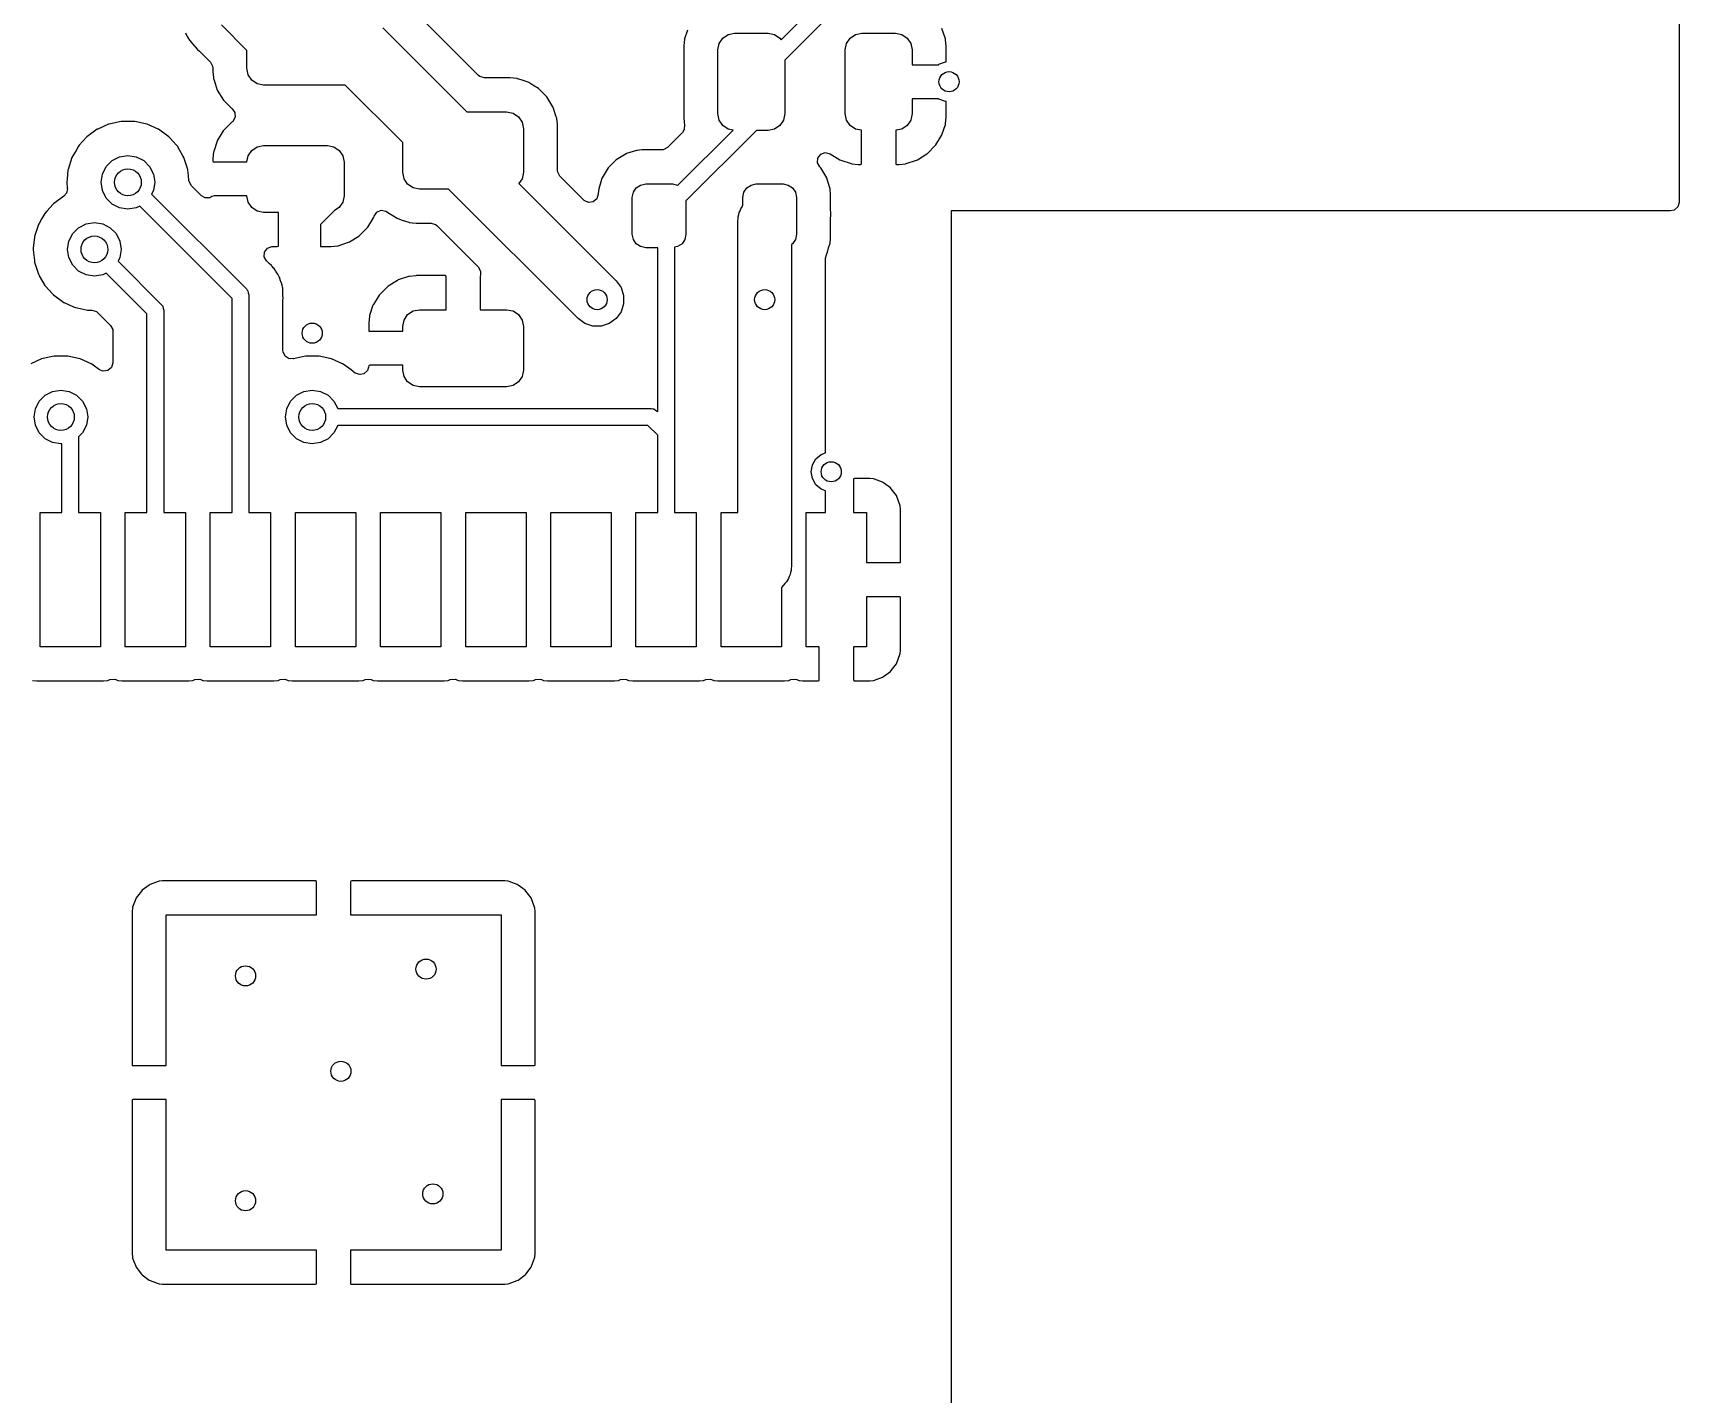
# Model space of a CAD drawing. Extents: x 1.82 to 8.48, y -4.98 to -0.82.
# Drawn here: x 7.513 to 8.48, y -3.084 to -2.284 of the extents above; entities that cross this region are included whole.
import ezdxf

# ---------------------------------------------------------------- set-up
doc = ezdxf.new("R2010")
doc.units = 0
doc.header["$MEASUREMENT"] = 0
doc.layers.add('BLACK', color=7, linetype='CONTINUOUS')

msp = doc.modelspace()

# ---------------------------------------------------------------- linework, layer by layer
at = {"layer": 'BLACK', "linetype": 'CONTINUOUS'}
for p, q in [((8.47998, -0.82498), (8.47998, -2.38386)), ((7.9526, -2.28847), (8.03642, -2.20465)), ((8.04482, -2.21017), (7.95472, -2.30027)), ((7.77482, -2.30924), (7.7345, -2.26892)), ((7.63878, -2.29457), (7.62388, -2.27967)), ((7.71863, -2.28136), (7.76798, -2.33071)), ((8.04901, -2.28789), (8.04698, -2.28182)), ((7.60265, -2.28423), (7.60377, -2.28639)), ((7.60377, -2.28639), (7.60433, -2.28748)), ((7.60433, -2.28748), (7.60447, -2.28764)), ((7.60447, -2.28764), (7.60456, -2.28783)), ((7.60456, -2.28783), (7.60688, -2.29067)), ((7.60688, -2.29067), (7.60691, -2.2907)), ((7.60691, -2.2907), (7.60814, -2.29224)), ((7.89561, -2.28965), (7.89533, -2.29231)), ((7.89573, -2.28846), (7.89561, -2.28965)), ((7.89576, -2.28819), (7.89573, -2.28846)), ((7.89573, -2.28846), (7.89573, -2.28846)), ((7.89588, -2.28781), (7.89576, -2.28819)), ((7.89758, -2.2827), (7.89588, -2.28781)), ((7.91535, -2.29429), (7.9161, -2.29052)), ((7.9161, -2.29052), (7.91824, -2.28733)), ((7.91824, -2.28733), (7.92143, -2.2852)), ((7.92143, -2.2852), (7.9252, -2.28445)), ((7.9252, -2.28445), (7.94488, -2.28445)), ((7.94488, -2.28445), (7.94865, -2.2852)), ((7.94865, -2.2852), (7.95184, -2.28733)), ((7.95184, -2.28733), (7.9526, -2.28847)), ((7.99016, -2.29429), (7.99091, -2.29052)), ((7.99091, -2.29052), (7.99304, -2.28733)), ((7.99304, -2.28733), (7.99623, -2.2852)), ((7.99623, -2.2852), (8, -2.28445)), ((8, -2.28445), (8.01969, -2.28445)), ((8.01969, -2.28445), (8.02345, -2.2852)), ((8.02345, -2.2852), (8.02664, -2.28733)), ((8.02664, -2.28733), (8.02878, -2.29052)), ((8.02878, -2.29052), (8.02953, -2.29429)), ((8.04912, -2.28842), (8.04901, -2.28789)), ((8.04951, -2.29218), (8.04912, -2.28842)), ((7.60814, -2.29224), (7.60824, -2.29234)), ((7.60824, -2.29234), (7.60826, -2.29237)), ((7.60826, -2.29237), (7.60841, -2.29254)), ((7.60841, -2.29254), (7.60949, -2.29386)), ((7.60949, -2.29386), (7.60967, -2.29402)), ((7.60967, -2.29402), (7.60967, -2.29402)), ((7.60967, -2.29402), (7.61088, -2.29501)), ((7.61088, -2.29501), (7.61122, -2.29533)), ((7.61122, -2.29533), (7.61731, -2.30141)), ((7.63878, -2.30512), (7.63878, -2.29457)), ((7.89533, -2.29231), (7.89533, -2.33368)), ((7.91535, -2.33169), (7.91535, -2.29429)), ((7.95472, -2.30027), (7.95472, -2.33169)), ((7.99016, -2.33169), (7.99016, -2.29429)), ((8.02953, -2.29429), (8.02953, -2.30299)), ((8.04953, -2.29244), (8.04951, -2.29218)), ((8.04953, -2.30136), (8.04953, -2.29244)), ((7.61731, -2.30141), (7.61865, -2.30386)), ((7.61865, -2.30386), (7.61876, -2.30492)), ((7.61876, -2.30492), (7.61876, -2.3071)), ((7.61876, -2.3071), (7.61877, -2.30723)), ((7.61877, -2.30723), (7.61877, -2.30723)), ((7.61877, -2.30723), (7.61912, -2.31058)), ((7.61912, -2.31058), (7.61919, -2.31127)), ((7.63953, -2.30888), (7.63878, -2.30512)), ((7.64166, -2.31208), (7.63953, -2.30888)), ((7.77564, -2.3099), (7.77482, -2.30924)), ((7.77833, -2.31069), (7.77564, -2.3099)), ((7.79332, -2.31069), (7.77833, -2.31069)), ((7.79547, -2.31091), (7.79332, -2.31069)), ((8.02953, -2.30299), (8.045, -2.30299)), ((8.045, -2.30299), (8.04528, -2.30276)), ((8.04528, -2.30276), (8.04913, -2.30136)), ((8.04913, -2.30136), (8.04953, -2.30136)), ((7.61919, -2.31127), (7.61928, -2.31152)), ((7.61928, -2.31152), (7.61928, -2.31152)), ((7.61928, -2.31152), (7.62012, -2.31404)), ((7.62012, -2.31404), (7.6214, -2.31787)), ((7.6214, -2.31787), (7.62506, -2.32379)), ((7.64486, -2.31421), (7.64166, -2.31208)), ((7.64862, -2.31496), (7.64486, -2.31421)), ((7.69655, -2.31496), (7.64862, -2.31496)), ((7.73031, -2.34872), (7.69655, -2.31496)), ((7.79717, -2.31108), (7.79547, -2.31091)), ((7.79744, -2.31111), (7.79717, -2.31108)), ((7.79717, -2.31108), (7.79717, -2.31108)), ((7.79769, -2.3112), (7.79744, -2.31111)), ((7.79983, -2.3119), (7.79769, -2.3112)), ((7.79769, -2.3112), (7.79769, -2.3112)), ((7.80404, -2.3133), (7.79983, -2.3119)), ((7.80429, -2.31345), (7.80404, -2.3133)), ((7.80678, -2.31499), (7.80429, -2.31345)), ((7.80429, -2.31345), (7.80429, -2.31345)), ((7.80997, -2.31696), (7.80678, -2.31499)), ((7.8149, -2.32188), (7.80997, -2.31696)), ((7.62506, -2.32379), (7.62999, -2.32871)), ((7.62999, -2.32871), (7.63017, -2.32882)), ((7.63017, -2.32882), (7.63176, -2.33108)), ((7.81856, -2.3278), (7.8149, -2.32188)), ((7.81866, -2.32807), (7.81856, -2.3278)), ((7.82048, -2.33355), (7.81866, -2.32807)), ((8.045, -2.32299), (8.02953, -2.32299)), ((8.02953, -2.32299), (8.02953, -2.33169)), ((8.04528, -2.32322), (8.045, -2.32299)), ((8.04913, -2.32462), (8.04528, -2.32322)), ((8.04953, -2.32462), (8.04913, -2.32462)), ((8.04953, -2.33355), (8.04953, -2.32462)), ((7.55755, -2.33795), (7.55115, -2.3408)), ((7.55778, -2.33784), (7.55755, -2.33795)), ((7.55755, -2.33795), (7.55755, -2.33795)), ((7.56218, -2.33691), (7.55778, -2.33784)), ((7.56488, -2.33633), (7.56218, -2.33691)), ((7.56514, -2.33628), (7.56488, -2.33633)), ((7.56488, -2.33633), (7.56488, -2.33633)), ((7.57266, -2.33628), (7.56514, -2.33628)), ((7.57291, -2.33633), (7.57266, -2.33628)), ((7.57561, -2.33691), (7.57291, -2.33633)), ((7.57291, -2.33633), (7.57291, -2.33633)), ((7.58001, -2.33784), (7.57561, -2.33691)), ((7.58025, -2.33795), (7.58001, -2.33784)), ((7.58664, -2.3408), (7.58025, -2.33795)), ((7.58025, -2.33795), (7.58025, -2.33795)), ((7.62976, -2.33689), (7.62525, -2.34141)), ((7.63015, -2.33658), (7.62976, -2.33689)), ((7.63049, -2.33629), (7.63015, -2.33658)), ((7.63189, -2.33387), (7.63049, -2.33629)), ((7.63176, -2.33108), (7.63189, -2.33387)), ((7.76798, -2.33071), (7.79134, -2.33071)), ((7.79134, -2.33071), (7.79511, -2.33146)), ((7.79511, -2.33146), (7.7983, -2.33359)), ((7.7983, -2.33359), (7.80043, -2.33678)), ((7.80043, -2.33678), (7.80118, -2.34055)), ((7.82077, -2.3344), (7.82048, -2.33355)), ((7.8208, -2.33467), (7.82077, -2.3344)), ((7.82114, -2.33795), (7.8208, -2.33467)), ((7.8208, -2.33467), (7.8208, -2.33467)), ((7.8212, -2.33857), (7.82114, -2.33795)), ((7.8212, -2.36502), (7.8212, -2.33857)), ((7.89533, -2.33368), (7.89535, -2.3338)), ((7.89535, -2.3338), (7.89535, -2.33381)), ((7.89535, -2.33381), (7.8957, -2.33721)), ((7.89589, -2.33826), (7.89568, -2.34105)), ((7.8957, -2.33721), (7.89577, -2.33784)), ((7.89577, -2.33784), (7.89585, -2.3381)), ((7.89585, -2.3381), (7.89589, -2.33826)), ((7.9161, -2.33546), (7.91535, -2.33169)), ((7.91824, -2.33865), (7.9161, -2.33546)), ((7.92143, -2.34079), (7.91824, -2.33865)), ((7.95184, -2.33865), (7.94865, -2.34079)), ((7.95398, -2.33546), (7.95184, -2.33865)), ((7.95472, -2.33169), (7.95398, -2.33546)), ((7.99091, -2.33546), (7.99016, -2.33169)), ((7.99304, -2.33865), (7.99091, -2.33546)), ((7.99623, -2.34079), (7.99304, -2.33865)), ((8.02664, -2.33865), (8.02345, -2.34079)), ((8.02878, -2.33546), (8.02664, -2.33865)), ((8.02953, -2.33169), (8.02878, -2.33546)), ((8.04701, -2.34412), (8.04902, -2.33804)), ((8.04902, -2.33804), (8.04913, -2.33752)), ((8.04913, -2.33752), (8.04951, -2.3338)), ((8.04951, -2.3338), (8.04953, -2.33355)), ((7.54466, -2.34551), (7.54032, -2.35033)), ((7.54483, -2.34532), (7.54466, -2.34551)), ((7.54466, -2.34551), (7.54466, -2.34551)), ((7.55092, -2.3409), (7.54483, -2.34532)), ((7.55115, -2.3408), (7.55092, -2.3409)), ((7.55115, -2.3408), (7.55115, -2.3408)), ((7.58688, -2.3409), (7.58664, -2.3408)), ((7.58664, -2.3408), (7.58664, -2.3408)), ((7.59296, -2.34532), (7.58688, -2.3409)), ((7.59314, -2.34551), (7.59296, -2.34532)), ((7.59747, -2.35033), (7.59314, -2.34551)), ((7.59314, -2.34551), (7.59314, -2.34551)), ((7.6213, -2.34781), (7.61929, -2.35389)), ((7.62154, -2.34729), (7.6213, -2.34781)), ((7.62489, -2.34186), (7.62154, -2.34729)), ((7.62525, -2.34141), (7.62489, -2.34186)), ((7.73031, -2.36614), (7.73031, -2.34872)), ((7.80118, -2.34055), (7.80118, -2.36614)), ((7.89014, -2.34722), (7.88581, -2.35156)), ((7.89455, -2.34282), (7.89014, -2.34722)), ((7.89195, -2.37373), (7.92432, -2.34136)), ((7.89568, -2.34105), (7.89455, -2.34282)), ((7.93806, -2.34154), (7.89665, -2.38294)), ((7.92432, -2.34136), (7.92143, -2.34079)), ((7.94488, -2.34154), (7.93806, -2.34154)), ((7.94865, -2.34079), (7.94488, -2.34154)), ((7.99984, -2.3415), (7.99623, -2.34079)), ((7.99984, -2.361), (7.99984, -2.3415)), ((8.02345, -2.34079), (8.01984, -2.3415)), ((8.01984, -2.3415), (8.01984, -2.36082)), ((8.04342, -2.35007), (8.04676, -2.34464)), ((8.04676, -2.34464), (8.04701, -2.34412)), ((7.53604, -2.35742), (7.53372, -2.36457)), ((7.53657, -2.3565), (7.53604, -2.35742)), ((7.53843, -2.35328), (7.53657, -2.3565)), ((7.5398, -2.35091), (7.53843, -2.35328)), ((7.54032, -2.35033), (7.5398, -2.35091)), ((7.55964, -2.35931), (7.56403, -2.35707)), ((7.56403, -2.35707), (7.5689, -2.3563)), ((7.5689, -2.3563), (7.57376, -2.35707)), ((7.57376, -2.35707), (7.57815, -2.35931)), ((7.59799, -2.35091), (7.59747, -2.35033)), ((7.59936, -2.35328), (7.59799, -2.35091)), ((7.60122, -2.3565), (7.59936, -2.35328)), ((7.60175, -2.35742), (7.60122, -2.3565)), ((7.60408, -2.36457), (7.60175, -2.35742)), ((7.61879, -2.35813), (7.61878, -2.35838)), ((7.61878, -2.35838), (7.61878, -2.35937)), ((7.61917, -2.35441), (7.61879, -2.35813)), ((7.61929, -2.35389), (7.61917, -2.35441)), ((7.63881, -2.36008), (7.63953, -2.35647)), ((7.63953, -2.35647), (7.64166, -2.35328)), ((7.64166, -2.35328), (7.64486, -2.35114)), ((7.64486, -2.35114), (7.64862, -2.35039)), ((7.64862, -2.35039), (7.68602, -2.35039)), ((7.68602, -2.35039), (7.68979, -2.35114)), ((7.68979, -2.35114), (7.69298, -2.35328)), ((7.69298, -2.35328), (7.69512, -2.35647)), ((7.69512, -2.35647), (7.69587, -2.36024)), ((7.85569, -2.35879), (7.85092, -2.36357)), ((7.86147, -2.3553), (7.85569, -2.35879)), ((7.86175, -2.35521), (7.86147, -2.3553)), ((7.86766, -2.35336), (7.86175, -2.35521)), ((7.86175, -2.35521), (7.86175, -2.35521)), ((7.86791, -2.35328), (7.86766, -2.35336)), ((7.86766, -2.35336), (7.86766, -2.35336)), ((7.86929, -2.35315), (7.86791, -2.35328)), ((7.87069, -2.35302), (7.86929, -2.35315)), ((7.8708, -2.35301), (7.87069, -2.35302)), ((7.87069, -2.35302), (7.87069, -2.35302)), ((7.87151, -2.35301), (7.8708, -2.35301)), ((7.8823, -2.35301), (7.87151, -2.35301)), ((7.88335, -2.3529), (7.8823, -2.35301)), ((7.88581, -2.35156), (7.88335, -2.3529)), ((7.97398, -2.36058), (7.97418, -2.35779)), ((7.97418, -2.35779), (7.97585, -2.35555)), ((7.97585, -2.35555), (7.97847, -2.35458)), ((7.97847, -2.35458), (7.98143, -2.3553)), ((7.98143, -2.3553), (7.98706, -2.35877)), ((7.98706, -2.35877), (7.98758, -2.35901)), ((7.98758, -2.35901), (7.99365, -2.36103)), ((8.02609, -2.36102), (8.03216, -2.35899)), ((8.03216, -2.35899), (8.03268, -2.35875)), ((8.03268, -2.35875), (8.0381, -2.35539)), ((8.0381, -2.35539), (8.03855, -2.35504)), ((8.03855, -2.35504), (8.04306, -2.35052)), ((8.04306, -2.35052), (8.04342, -2.35007)), ((7.53369, -2.36483), (7.53314, -2.37005)), ((7.53372, -2.36457), (7.53369, -2.36483)), ((7.53369, -2.36483), (7.53369, -2.36483)), ((7.55315, -2.37205), (7.55392, -2.36718)), ((7.55392, -2.36718), (7.55616, -2.36279)), ((7.55616, -2.36279), (7.55964, -2.35931)), ((7.57815, -2.35931), (7.58164, -2.36279)), ((7.58164, -2.36279), (7.58387, -2.36718)), ((7.58387, -2.36718), (7.58465, -2.37205)), ((7.6041, -2.36483), (7.60408, -2.36457)), ((7.60445, -2.36813), (7.6041, -2.36483)), ((7.6041, -2.36483), (7.6041, -2.36483)), ((7.60475, -2.37102), (7.60445, -2.36813)), ((7.61878, -2.35937), (7.61896, -2.35997)), ((7.61896, -2.35997), (7.61901, -2.36001)), ((7.61901, -2.36001), (7.61931, -2.36008)), ((7.61931, -2.36008), (7.63881, -2.36008)), ((7.69587, -2.36024), (7.69587, -2.37992)), ((7.73106, -2.36991), (7.73031, -2.36614)), ((7.80118, -2.36614), (7.80043, -2.36991)), ((7.82131, -2.36607), (7.8212, -2.36502)), ((7.82265, -2.36853), (7.82131, -2.36607)), ((7.83667, -2.38254), (7.82265, -2.36853)), ((7.85092, -2.36357), (7.84742, -2.36934)), ((7.97532, -2.36303), (7.97398, -2.36058)), ((7.97585, -2.36357), (7.97532, -2.36303)), ((7.97935, -2.36934), (7.97585, -2.36357)), ((7.99365, -2.36103), (7.99418, -2.36114)), ((7.99418, -2.36114), (7.99789, -2.36152)), ((7.99789, -2.36152), (7.99814, -2.36154)), ((7.99814, -2.36154), (7.99913, -2.36154)), ((7.99913, -2.36154), (7.99973, -2.36136)), ((7.99973, -2.36136), (7.99978, -2.3613)), ((7.99978, -2.3613), (7.99984, -2.361)), ((8.01984, -2.36082), (8.02002, -2.36142)), ((8.02002, -2.36142), (8.02007, -2.36147)), ((8.02007, -2.36147), (8.02038, -2.36154)), ((8.02038, -2.36154), (8.02154, -2.36154)), ((8.02154, -2.36154), (8.0218, -2.36152)), ((8.0218, -2.36152), (8.02556, -2.36113)), ((8.02556, -2.36113), (8.02609, -2.36102)), ((7.53281, -2.37845), (7.53117, -2.38019)), ((7.53332, -2.3757), (7.53281, -2.37845)), ((7.53314, -2.37005), (7.53293, -2.37205)), ((7.53293, -2.37205), (7.53329, -2.37549)), ((7.53329, -2.37549), (7.53332, -2.3757)), ((7.55392, -2.37691), (7.55315, -2.37205)), ((7.55616, -2.3813), (7.55392, -2.37691)), ((7.58387, -2.37691), (7.58281, -2.379)), ((7.58465, -2.37205), (7.58387, -2.37691)), ((7.60476, -2.37107), (7.60475, -2.37102)), ((7.60485, -2.37161), (7.60476, -2.37107)), ((7.60619, -2.37406), (7.60485, -2.37161)), ((7.6121, -2.37998), (7.60619, -2.37406)), ((7.7332, -2.3731), (7.73106, -2.36991)), ((7.73639, -2.37524), (7.7332, -2.3731)), ((7.74016, -2.37598), (7.73639, -2.37524)), ((7.75726, -2.37598), (7.74016, -2.37598)), ((7.83335, -2.45208), (7.75726, -2.37598)), ((7.80043, -2.36991), (7.79855, -2.37273)), ((7.79855, -2.37273), (7.85562, -2.42981)), ((7.8454, -2.37578), (7.84514, -2.37868)), ((7.84665, -2.37182), (7.8454, -2.37578)), ((7.84733, -2.36963), (7.84665, -2.37182)), ((7.84742, -2.36934), (7.84733, -2.36963)), ((7.84733, -2.36963), (7.84733, -2.36963)), ((7.86516, -2.38091), (7.86576, -2.37789)), ((7.86576, -2.37789), (7.86746, -2.37534)), ((7.86746, -2.37534), (7.87002, -2.37363)), ((7.87002, -2.37363), (7.87303, -2.37303)), ((7.87303, -2.37303), (7.88878, -2.37303)), ((7.88878, -2.37303), (7.89179, -2.37363)), ((7.89179, -2.37363), (7.89195, -2.37373)), ((7.93012, -2.38091), (7.93072, -2.37789)), ((7.93072, -2.37789), (7.93242, -2.37534)), ((7.93242, -2.37534), (7.93498, -2.37363)), ((7.93498, -2.37363), (7.93799, -2.37303)), ((7.93799, -2.37303), (7.95374, -2.37303)), ((7.95374, -2.37303), (7.95675, -2.37363)), ((7.95675, -2.37363), (7.95931, -2.37534)), ((7.95931, -2.37534), (7.96101, -2.37789)), ((7.96101, -2.37789), (7.96161, -2.38091)), ((7.97944, -2.36963), (7.97935, -2.36934)), ((7.98123, -2.37534), (7.97944, -2.36963)), ((7.97944, -2.36963), (7.97944, -2.36963)), ((7.98137, -2.37578), (7.98123, -2.37534)), ((7.98145, -2.37669), (7.98137, -2.37578)), ((7.98162, -2.37856), (7.98145, -2.37669)), ((7.52497, -2.38488), (7.5213, -2.38897)), ((7.52515, -2.38469), (7.52497, -2.38488)), ((7.52497, -2.38488), (7.52497, -2.38488)), ((7.53123, -2.38027), (7.52515, -2.38469)), ((7.53117, -2.38019), (7.53123, -2.38027)), ((7.55964, -2.38479), (7.55616, -2.3813)), ((7.56403, -2.38702), (7.55964, -2.38479)), ((7.5689, -2.3878), (7.56403, -2.38702)), ((7.57376, -2.38702), (7.5689, -2.3878)), ((7.57585, -2.38596), (7.57376, -2.38702)), ((7.63008, -2.44019), (7.57585, -2.38596)), ((7.58281, -2.379), (7.63848, -2.43467)), ((7.61421, -2.38123), (7.6121, -2.37998)), ((7.61701, -2.38123), (7.61421, -2.38123)), ((7.61821, -2.38045), (7.61701, -2.38123)), ((7.61949, -2.38008), (7.61821, -2.38045)), ((7.63881, -2.38008), (7.61949, -2.38008)), ((7.63953, -2.38369), (7.63881, -2.38008)), ((7.64166, -2.38688), (7.63953, -2.38369)), ((7.64486, -2.38901), (7.64166, -2.38688)), ((7.69298, -2.38688), (7.6903, -2.38868)), ((7.69512, -2.38369), (7.69298, -2.38688)), ((7.69587, -2.37992), (7.69512, -2.38369)), ((7.83693, -2.38278), (7.83667, -2.38254)), ((7.83947, -2.38395), (7.83693, -2.38278)), ((7.84224, -2.38355), (7.83947, -2.38395)), ((7.84435, -2.38172), (7.84224, -2.38355)), ((7.84514, -2.37904), (7.84435, -2.38172)), ((7.84514, -2.37868), (7.84514, -2.37904)), ((7.86516, -2.40256), (7.86516, -2.38091)), ((7.89665, -2.38294), (7.89665, -2.40256)), ((7.9285, -2.38871), (7.92888, -2.38754)), ((7.92888, -2.38754), (7.92961, -2.38653)), ((7.92961, -2.38653), (7.93012, -2.38554)), ((7.93012, -2.38554), (7.93012, -2.38091)), ((7.96161, -2.38091), (7.96161, -2.40256)), ((7.98163, -2.37868), (7.98162, -2.37856)), ((7.98163, -2.38853), (7.98163, -2.37868)), ((8.47919, -2.38654), (8.47708, -2.38837)), ((8.47998, -2.38386), (8.47919, -2.38654)), ((7.51636, -2.39679), (7.51403, -2.40394)), ((7.51667, -2.39625), (7.51636, -2.39679)), ((7.51833, -2.39338), (7.51667, -2.39625)), ((7.52012, -2.39028), (7.51833, -2.39338)), ((7.5213, -2.38897), (7.52012, -2.39028)), ((7.53996, -2.39868), (7.54435, -2.39644)), ((7.54435, -2.39644), (7.54921, -2.39567)), ((7.54921, -2.39567), (7.55408, -2.39644)), ((7.55408, -2.39644), (7.55847, -2.39868)), ((7.64862, -2.38976), (7.64486, -2.38901)), ((7.65732, -2.38976), (7.64862, -2.38976)), ((7.65732, -2.40923), (7.65732, -2.38976)), ((7.6903, -2.38868), (7.68209, -2.39689)), ((7.68209, -2.39689), (7.68209, -2.40976)), ((7.70975, -2.3983), (7.7131, -2.39286)), ((7.7131, -2.39286), (7.71335, -2.39235)), ((7.71335, -2.39235), (7.71351, -2.39184)), ((7.71351, -2.39184), (7.7151, -2.38955)), ((7.7151, -2.38955), (7.71768, -2.38847)), ((7.71768, -2.38847), (7.72044, -2.38897)), ((7.72044, -2.38897), (7.72129, -2.38951)), ((7.72129, -2.38951), (7.72132, -2.38953)), ((7.72132, -2.38953), (7.72152, -2.38974)), ((7.72152, -2.38974), (7.72444, -2.39154)), ((7.72444, -2.39154), (7.72709, -2.39317)), ((7.72709, -2.39317), (7.72745, -2.39339)), ((7.72745, -2.39339), (7.72988, -2.3942)), ((7.72988, -2.3942), (7.7338, -2.3955)), ((7.7338, -2.3955), (7.7338, -2.3955)), ((7.7338, -2.3955), (7.73406, -2.39558)), ((7.73406, -2.39558), (7.73433, -2.39561)), ((7.73433, -2.39561), (7.73433, -2.39561)), ((7.73433, -2.39561), (7.73598, -2.39578)), ((7.73598, -2.39578), (7.73817, -2.396)), ((7.73817, -2.396), (7.74691, -2.396)), ((7.74691, -2.396), (7.74959, -2.39679)), ((7.74959, -2.39679), (7.75042, -2.39746)), ((7.75042, -2.39746), (7.77465, -2.42169)), ((7.92717, -2.39469), (7.92736, -2.39346)), ((7.92717, -2.56598), (7.92717, -2.39469)), ((7.92736, -2.39222), (7.92774, -2.39104)), ((7.92736, -2.39346), (7.92736, -2.39222)), ((7.92774, -2.39104), (7.92794, -2.38982)), ((7.92794, -2.38982), (7.9285, -2.38871)), ((7.98169, -2.3893), (7.98163, -2.38853)), ((7.98163, -2.3928), (7.98164, -2.39254)), ((7.98163, -2.40479), (7.98163, -2.3928)), ((7.98164, -2.39254), (7.98166, -2.39215)), ((7.98166, -2.39215), (7.98178, -2.38985)), ((7.98173, -2.38955), (7.98169, -2.3893)), ((7.98178, -2.38985), (7.98173, -2.38955)), ((8.47502, -2.38882), (8.05252, -2.38882)), ((8.05252, -2.38882), (8.05252, -3.49118)), ((8.47708, -2.38837), (8.47502, -2.38882)), ((7.51401, -2.4042), (7.51332, -2.41073)), ((7.51403, -2.40394), (7.51401, -2.4042)), ((7.51401, -2.4042), (7.51401, -2.4042)), ((7.53346, -2.41142), (7.53424, -2.40655)), ((7.53424, -2.40655), (7.53647, -2.40216)), ((7.53647, -2.40216), (7.53996, -2.39868)), ((7.55847, -2.39868), (7.56195, -2.40216)), ((7.56195, -2.40216), (7.56419, -2.40655)), ((7.56419, -2.40655), (7.56496, -2.41142)), ((7.69243, -2.40925), (7.6985, -2.40722)), ((7.6985, -2.40722), (7.69901, -2.40698)), ((7.69901, -2.40698), (7.70444, -2.40362)), ((7.70444, -2.40362), (7.70489, -2.40326)), ((7.70489, -2.40326), (7.7094, -2.39875)), ((7.7094, -2.39875), (7.70975, -2.3983)), ((7.86576, -2.40557), (7.86516, -2.40256)), ((7.86746, -2.40813), (7.86576, -2.40557)), ((7.89605, -2.40557), (7.89435, -2.40813)), ((7.89665, -2.40256), (7.89605, -2.40557)), ((7.96101, -2.40557), (7.95931, -2.40813)), ((7.96161, -2.40256), (7.96101, -2.40557)), ((7.98137, -2.40768), (7.98163, -2.40479)), ((7.51332, -2.41073), (7.51325, -2.41142)), ((7.51325, -2.41142), (7.51328, -2.41168)), ((7.51328, -2.41168), (7.51394, -2.41797)), ((7.53424, -2.41628), (7.53346, -2.41142)), ((7.53647, -2.42067), (7.53424, -2.41628)), ((7.56419, -2.41628), (7.56313, -2.41837)), ((7.56496, -2.41142), (7.56419, -2.41628)), ((7.64901, -2.41578), (7.64921, -2.41299)), ((7.65035, -2.41823), (7.64901, -2.41578)), ((7.64921, -2.41299), (7.65089, -2.41075)), ((7.65089, -2.41075), (7.65351, -2.40978)), ((7.65351, -2.40978), (7.65386, -2.40976)), ((7.65386, -2.40976), (7.65661, -2.40976)), ((7.65661, -2.40976), (7.65721, -2.40959)), ((7.65721, -2.40959), (7.65726, -2.40953)), ((7.65726, -2.40953), (7.65732, -2.40923)), ((7.68209, -2.40976), (7.68788, -2.40976)), ((7.68788, -2.40976), (7.68813, -2.40975)), ((7.68813, -2.40975), (7.6919, -2.40936)), ((7.6919, -2.40936), (7.69243, -2.40925)), ((7.87002, -2.40983), (7.86746, -2.40813)), ((7.87303, -2.41043), (7.87002, -2.40983)), ((7.88008, -2.41043), (7.87303, -2.41043)), ((7.88008, -2.50666), (7.88008, -2.41043)), ((7.89179, -2.40983), (7.88992, -2.41021)), ((7.88992, -2.41021), (7.88992, -2.56598)), ((7.89435, -2.40813), (7.89179, -2.40983)), ((7.95931, -2.40813), (7.95866, -2.40856)), ((7.95866, -2.40856), (7.95866, -2.59744)), ((7.97868, -2.41658), (7.97912, -2.41454)), ((7.97868, -2.53083), (7.97868, -2.41658)), ((7.97912, -2.41454), (7.97919, -2.41438)), ((7.97919, -2.41438), (7.97935, -2.41412)), ((7.97935, -2.41412), (7.97971, -2.41298)), ((7.97971, -2.41298), (7.98046, -2.41057)), ((7.98046, -2.41057), (7.98137, -2.40768)), ((7.51394, -2.41797), (7.51403, -2.41889)), ((7.51403, -2.41889), (7.51636, -2.42605)), ((7.51636, -2.42605), (7.51649, -2.42627)), ((7.51649, -2.42627), (7.51649, -2.42627)), ((7.51649, -2.42627), (7.51685, -2.4269)), ((7.53996, -2.42416), (7.53647, -2.42067)), ((7.54435, -2.42639), (7.53996, -2.42416)), ((7.54921, -2.42717), (7.54435, -2.42639)), ((7.55408, -2.42639), (7.54921, -2.42717)), ((7.55617, -2.42533), (7.55408, -2.42639)), ((7.58008, -2.44924), (7.55617, -2.42533)), ((7.56313, -2.41837), (7.58848, -2.44372)), ((7.65164, -2.41952), (7.65035, -2.41823)), ((7.65198, -2.41983), (7.65164, -2.41952)), ((7.65309, -2.42074), (7.65198, -2.41983)), ((7.65333, -2.42094), (7.65309, -2.42074)), ((7.65309, -2.42074), (7.65309, -2.42074)), ((7.65351, -2.42119), (7.65333, -2.42094)), ((7.65379, -2.42159), (7.65351, -2.42119)), ((7.6543, -2.42218), (7.65379, -2.42159)), ((7.65486, -2.42274), (7.6543, -2.42218)), ((7.65569, -2.42415), (7.65486, -2.42274)), ((7.65575, -2.42424), (7.65569, -2.42415)), ((7.65601, -2.42463), (7.65575, -2.42424)), ((7.65703, -2.42604), (7.65601, -2.42463)), ((7.65714, -2.42633), (7.65703, -2.42604)), ((7.65732, -2.42678), (7.65714, -2.42633)), ((7.65767, -2.42748), (7.65732, -2.42678)), ((7.73805, -2.42686), (7.73428, -2.42725)), ((7.7383, -2.42685), (7.73805, -2.42686)), ((7.75521, -2.42685), (7.7383, -2.42685)), ((7.75552, -2.42692), (7.75521, -2.42685)), ((7.77465, -2.42169), (7.77599, -2.42415)), ((7.77599, -2.42626), (7.77575, -2.42738)), ((7.77599, -2.42415), (7.77599, -2.42626)), ((7.51685, -2.4269), (7.52012, -2.43256)), ((7.52012, -2.43256), (7.52029, -2.43275)), ((7.52029, -2.43275), (7.52029, -2.43275)), ((7.52029, -2.43275), (7.52473, -2.43768)), ((7.63848, -2.43467), (7.639, -2.43537)), ((7.639, -2.43537), (7.63914, -2.43549)), ((7.63914, -2.43549), (7.63917, -2.4356)), ((7.63917, -2.4356), (7.63932, -2.4358)), ((7.63932, -2.4358), (7.63958, -2.43699)), ((7.65807, -2.42817), (7.65767, -2.42748)), ((7.65816, -2.42847), (7.65807, -2.42817)), ((7.65856, -2.42984), (7.65816, -2.42847)), ((7.65816, -2.42847), (7.65816, -2.42847)), ((7.65871, -2.43028), (7.65856, -2.42984)), ((7.65923, -2.43161), (7.65871, -2.43028)), ((7.65935, -2.4319), (7.65923, -2.43161)), ((7.65923, -2.43161), (7.65923, -2.43161)), ((7.65941, -2.4324), (7.65935, -2.4319)), ((7.65945, -2.43269), (7.65941, -2.4324)), ((7.65961, -2.43345), (7.65945, -2.43269)), ((7.65967, -2.43368), (7.65961, -2.43345)), ((7.65983, -2.43422), (7.65967, -2.43368)), ((7.65987, -2.43564), (7.65983, -2.43422)), ((7.65988, -2.43596), (7.65987, -2.43564)), ((7.65992, -2.43642), (7.65988, -2.43596)), ((7.65994, -2.43658), (7.65992, -2.43642)), ((7.72129, -2.43335), (7.71678, -2.43787)), ((7.72174, -2.43299), (7.72129, -2.43335)), ((7.72717, -2.42964), (7.72174, -2.43299)), ((7.72769, -2.42939), (7.72717, -2.42964)), ((7.73376, -2.42737), (7.72769, -2.42939)), ((7.73428, -2.42725), (7.73376, -2.42737)), ((7.75557, -2.42696), (7.75552, -2.42692)), ((7.75575, -2.42756), (7.75557, -2.42696)), ((7.75575, -2.44685), (7.75575, -2.42756)), ((7.77575, -2.42738), (7.77575, -2.44685)), ((7.85562, -2.42981), (7.85852, -2.4338)), ((7.85852, -2.4338), (7.86004, -2.43848)), ((7.52473, -2.43768), (7.52515, -2.43814)), ((7.52515, -2.43814), (7.53123, -2.44256)), ((7.53123, -2.44256), (7.53147, -2.44267)), ((7.53147, -2.44267), (7.53147, -2.44267)), ((7.53147, -2.44267), (7.53684, -2.44506)), ((7.53684, -2.44506), (7.5381, -2.44562)), ((7.5381, -2.44562), (7.54178, -2.4464)), ((7.58848, -2.44372), (7.589, -2.44443)), ((7.589, -2.44443), (7.58914, -2.44455)), ((7.58914, -2.44455), (7.58917, -2.44465)), ((7.58917, -2.44465), (7.58932, -2.44486)), ((7.58932, -2.44486), (7.58958, -2.44604)), ((7.58958, -2.44604), (7.58992, -2.4472)), ((7.63008, -2.56598), (7.63008, -2.44019)), ((7.63958, -2.43699), (7.63992, -2.43815)), ((7.63992, -2.43815), (7.63992, -2.56598)), ((7.65994, -2.43768), (7.65994, -2.43658)), ((7.65994, -2.43783), (7.65994, -2.43768)), ((7.66003, -2.44052), (7.65994, -2.43783)), ((7.65994, -2.44125), (7.65996, -2.44081)), ((7.65994, -2.47082), (7.65994, -2.44125)), ((7.65996, -2.44081), (7.66003, -2.44052)), ((7.71284, -2.44427), (7.71082, -2.45034)), ((7.71308, -2.44375), (7.71284, -2.44427)), ((7.71643, -2.43832), (7.71308, -2.44375)), ((7.71678, -2.43787), (7.71643, -2.43832)), ((7.86004, -2.44341), (7.85852, -2.44809)), ((7.86004, -2.43848), (7.86004, -2.44341)), ((7.54178, -2.4464), (7.5452, -2.44713)), ((7.5452, -2.44713), (7.5452, -2.44713)), ((7.5452, -2.44713), (7.54545, -2.44719)), ((7.54545, -2.44719), (7.54765, -2.44719)), ((7.54765, -2.44719), (7.55034, -2.44797)), ((7.55034, -2.44797), (7.55116, -2.44864)), ((7.55116, -2.44864), (7.55861, -2.45608)), ((7.58008, -2.56598), (7.58008, -2.44924)), ((7.58992, -2.4472), (7.58992, -2.56598)), ((7.71033, -2.45458), (7.71031, -2.45484)), ((7.71031, -2.45484), (7.71031, -2.45878)), ((7.71071, -2.45087), (7.71033, -2.45458)), ((7.71082, -2.45034), (7.71071, -2.45087)), ((7.73031, -2.45669), (7.73106, -2.45293)), ((7.73106, -2.45293), (7.7332, -2.44973)), ((7.7332, -2.44973), (7.73639, -2.4476)), ((7.73639, -2.4476), (7.74016, -2.44685)), ((7.74016, -2.44685), (7.75575, -2.44685)), ((7.77575, -2.44685), (7.79134, -2.44685)), ((7.79134, -2.44685), (7.79511, -2.4476)), ((7.79511, -2.4476), (7.7983, -2.44973)), ((7.7983, -2.44973), (7.80043, -2.45293)), ((7.80043, -2.45293), (7.80118, -2.45669)), ((7.83734, -2.45498), (7.83335, -2.45208)), ((7.84202, -2.4565), (7.83734, -2.45498)), ((7.85164, -2.45498), (7.84695, -2.4565)), ((7.85562, -2.45208), (7.85164, -2.45498)), ((7.85852, -2.44809), (7.85562, -2.45208)), ((7.55861, -2.45608), (7.55995, -2.45854)), ((7.55995, -2.45854), (7.56006, -2.45959)), ((7.56006, -2.45959), (7.56006, -2.47808)), ((7.71031, -2.45878), (7.71049, -2.45937)), ((7.71049, -2.45937), (7.71055, -2.45942)), ((7.71055, -2.45942), (7.71085, -2.45949)), ((7.71085, -2.45949), (7.73031, -2.45949)), ((7.73031, -2.45949), (7.73031, -2.45669)), ((7.80118, -2.45669), (7.80118, -2.48228)), ((7.84695, -2.4565), (7.84202, -2.4565)), ((7.52271, -2.47472), (7.51841, -2.47564)), ((7.52551, -2.47413), (7.52271, -2.47472)), ((7.52577, -2.47407), (7.52551, -2.47413)), ((7.52551, -2.47413), (7.52551, -2.47413)), ((7.53329, -2.47407), (7.52577, -2.47407)), ((7.53354, -2.47413), (7.53329, -2.47407)), ((7.53634, -2.47472), (7.53354, -2.47413)), ((7.53354, -2.47413), (7.53354, -2.47413)), ((7.54064, -2.47564), (7.53634, -2.47472)), ((7.66001, -2.47167), (7.65994, -2.47082)), ((7.66125, -2.47418), (7.66001, -2.47167)), ((7.66364, -2.47562), (7.66125, -2.47418)), ((7.67315, -2.47413), (7.66605, -2.47564)), ((7.67341, -2.47407), (7.67315, -2.47413)), ((7.67315, -2.47413), (7.67315, -2.47413)), ((7.68092, -2.47407), (7.67341, -2.47407)), ((7.68118, -2.47413), (7.68092, -2.47407)), ((7.68398, -2.47472), (7.68118, -2.47413)), ((7.68118, -2.47413), (7.68118, -2.47413)), ((7.68828, -2.47564), (7.68398, -2.47472)), ((7.51818, -2.47574), (7.51178, -2.47859)), ((7.51841, -2.47564), (7.51818, -2.47574)), ((7.51818, -2.47574), (7.51818, -2.47574)), ((7.54088, -2.47574), (7.54064, -2.47564)), ((7.54727, -2.47859), (7.54088, -2.47574)), ((7.54088, -2.47574), (7.54088, -2.47574)), ((7.54751, -2.4787), (7.54727, -2.47859)), ((7.54727, -2.47859), (7.54727, -2.47859)), ((7.54772, -2.47885), (7.54751, -2.4787)), ((7.54842, -2.47936), (7.54772, -2.47885)), ((7.54772, -2.47885), (7.54772, -2.47885)), ((7.55218, -2.48209), (7.54842, -2.47936)), ((7.55439, -2.48299), (7.55218, -2.48209)), ((7.55716, -2.48259), (7.55439, -2.48299)), ((7.55927, -2.48076), (7.55716, -2.48259)), ((7.56006, -2.47808), (7.55927, -2.48076)), ((7.66603, -2.47555), (7.66364, -2.47562)), ((7.66605, -2.47564), (7.66603, -2.47555)), ((7.68852, -2.47574), (7.68828, -2.47564)), ((7.69491, -2.47859), (7.68852, -2.47574)), ((7.68852, -2.47574), (7.68852, -2.47574)), ((7.69515, -2.4787), (7.69491, -2.47859)), ((7.69491, -2.47859), (7.69491, -2.47859)), ((7.69536, -2.47885), (7.69515, -2.4787)), ((7.70002, -2.48223), (7.69536, -2.47885)), ((7.69536, -2.47885), (7.69536, -2.47885)), ((7.70123, -2.48312), (7.70002, -2.48223)), ((7.7014, -2.48331), (7.70123, -2.48312)), ((7.7016, -2.48348), (7.7014, -2.48331)), ((7.70161, -2.48347), (7.7016, -2.48348)), ((7.70237, -2.48411), (7.70161, -2.48347)), ((7.70505, -2.4849), (7.70237, -2.48411)), ((7.70742, -2.48445), (7.70535, -2.4849)), ((7.70953, -2.48262), (7.70742, -2.48445)), ((7.71014, -2.48053), (7.70953, -2.48262)), ((7.7102, -2.48054), (7.71014, -2.48053)), ((7.71038, -2.47972), (7.7102, -2.48054)), ((7.71043, -2.47966), (7.71038, -2.47972)), ((7.71103, -2.47949), (7.71043, -2.47966)), ((7.73031, -2.47949), (7.71103, -2.47949)), ((7.73031, -2.48228), (7.73031, -2.47949)), ((7.73106, -2.48605), (7.73031, -2.48228)), ((7.80118, -2.48228), (7.80043, -2.48605)), ((7.52466, -2.49487), (7.52953, -2.49409)), ((7.52953, -2.49409), (7.53439, -2.49487)), ((7.6723, -2.49487), (7.67717, -2.49409)), ((7.67717, -2.49409), (7.68203, -2.49487)), ((7.70535, -2.4849), (7.70505, -2.4849)), ((7.7332, -2.48924), (7.73106, -2.48605)), ((7.73639, -2.49138), (7.7332, -2.48924)), ((7.74016, -2.49213), (7.73639, -2.49138)), ((7.79134, -2.49213), (7.74016, -2.49213)), ((7.79511, -2.49138), (7.79134, -2.49213)), ((7.7983, -2.48924), (7.79511, -2.49138)), ((7.80043, -2.48605), (7.7983, -2.48924)), ((7.51455, -2.50498), (7.51679, -2.50059)), ((7.51679, -2.50059), (7.52027, -2.4971)), ((7.52027, -2.4971), (7.52466, -2.49487)), ((7.53439, -2.49487), (7.53878, -2.4971)), ((7.53878, -2.4971), (7.54227, -2.50059)), ((7.54227, -2.50059), (7.5445, -2.50498)), ((7.66219, -2.50498), (7.66442, -2.50059)), ((7.66442, -2.50059), (7.66791, -2.4971)), ((7.66791, -2.4971), (7.6723, -2.49487)), ((7.68203, -2.49487), (7.68642, -2.4971)), ((7.68642, -2.4971), (7.68991, -2.50059)), ((7.68991, -2.50059), (7.69211, -2.50492)), ((7.51378, -2.50984), (7.51455, -2.50498)), ((7.51455, -2.51471), (7.51378, -2.50984)), ((7.5445, -2.50498), (7.54528, -2.50984)), ((7.54528, -2.50984), (7.5445, -2.51471)), ((7.66142, -2.50984), (7.66219, -2.50498)), ((7.66219, -2.51471), (7.66142, -2.50984)), ((7.69211, -2.50492), (7.8763, -2.50492)), ((7.8763, -2.50492), (7.87717, -2.50505)), ((7.87717, -2.50505), (7.87735, -2.50503)), ((7.87735, -2.50503), (7.87744, -2.50509)), ((7.87744, -2.50509), (7.8777, -2.50512)), ((7.8777, -2.50512), (7.87872, -2.50578)), ((7.87872, -2.50578), (7.87978, -2.50636)), ((7.87978, -2.50636), (7.88008, -2.50666)), ((7.51679, -2.5191), (7.51455, -2.51471)), ((7.52027, -2.52258), (7.51679, -2.5191)), ((7.52466, -2.52482), (7.52027, -2.52258)), ((7.54227, -2.5191), (7.53992, -2.52145)), ((7.53992, -2.52145), (7.53992, -2.56598)), ((7.5445, -2.51471), (7.54227, -2.5191)), ((7.66442, -2.5191), (7.66219, -2.51471)), ((7.66791, -2.52258), (7.66442, -2.5191)), ((7.6723, -2.52482), (7.66791, -2.52258)), ((7.68642, -2.52258), (7.68203, -2.52482)), ((7.68991, -2.5191), (7.68642, -2.52258)), ((7.69211, -2.51476), (7.68991, -2.5191)), ((7.87426, -2.51476), (7.69211, -2.51476)), ((7.88008, -2.52058), (7.87426, -2.51476)), ((7.88008, -2.56598), (7.88008, -2.52058)), ((7.52953, -2.52559), (7.52466, -2.52482)), ((7.53008, -2.5255), (7.52953, -2.52559)), ((7.53008, -2.56598), (7.53008, -2.5255)), ((7.67717, -2.52559), (7.6723, -2.52482)), ((7.68203, -2.52482), (7.67717, -2.52559)), ((7.97295, -2.53441), (7.97609, -2.53177)), ((7.97609, -2.53177), (7.97868, -2.53083)), ((7.97019, -2.542), (7.9709, -2.53796)), ((7.9709, -2.54604), (7.97019, -2.542)), ((7.9709, -2.53796), (7.97295, -2.53441)), ((7.97295, -2.54959), (7.9709, -2.54604)), ((7.97609, -2.55223), (7.97295, -2.54959)), ((7.97868, -2.55317), (7.97609, -2.55223)), ((7.99507, -2.54622), (7.995, -2.54652)), ((7.995, -2.54652), (7.995, -2.56598)), ((7.99511, -2.54616), (7.99507, -2.54622)), ((7.99571, -2.54598), (7.99511, -2.54616)), ((8.00448, -2.54598), (7.99571, -2.54598)), ((8.00474, -2.546), (8.00448, -2.54598)), ((8.00675, -2.54622), (8.00474, -2.546)), ((8.00735, -2.54636), (8.00675, -2.54622)), ((8.01209, -2.54814), (8.00735, -2.54636)), ((8.0127, -2.54847), (8.01209, -2.54814)), ((8.01672, -2.55148), (8.0127, -2.54847)), ((8.01722, -2.55198), (8.01672, -2.55148)), ((8.02023, -2.556), (8.01722, -2.55198)), ((7.97868, -2.56598), (7.97868, -2.55317)), ((8.02056, -2.55661), (8.02023, -2.556)), ((8.02234, -2.56135), (8.02056, -2.55661)), ((8.02248, -2.56195), (8.02234, -2.56135)), ((8.0227, -2.56396), (8.02248, -2.56195)), ((7.51728, -2.64472), (7.51728, -2.56598)), ((7.51728, -2.56598), (7.53008, -2.56598)), ((7.53992, -2.56598), (7.55272, -2.56598)), ((7.55272, -2.56598), (7.55272, -2.64472)), ((7.56728, -2.64472), (7.56728, -2.56598)), ((7.56728, -2.56598), (7.58008, -2.56598)), ((7.58992, -2.56598), (7.60272, -2.56598)), ((7.60272, -2.56598), (7.60272, -2.64472)), ((7.61728, -2.64472), (7.61728, -2.56598)), ((7.61728, -2.56598), (7.63008, -2.56598)), ((7.63992, -2.56598), (7.65272, -2.56598)), ((7.65272, -2.56598), (7.65272, -2.64472)), ((7.66728, -2.64472), (7.66728, -2.56598)), ((7.66728, -2.56598), (7.70272, -2.56598)), ((7.70272, -2.56598), (7.70272, -2.64472)), ((7.71728, -2.64472), (7.71728, -2.56598)), ((7.71728, -2.56598), (7.75272, -2.56598)), ((7.75272, -2.56598), (7.75272, -2.64472)), ((7.76728, -2.64472), (7.76728, -2.56598)), ((7.76728, -2.56598), (7.80272, -2.56598)), ((7.80272, -2.56598), (7.80272, -2.64472)), ((7.81728, -2.64472), (7.81728, -2.56598)), ((7.81728, -2.56598), (7.85272, -2.56598)), ((7.85272, -2.56598), (7.85272, -2.64472)), ((7.86728, -2.64472), (7.86728, -2.56598)), ((7.86728, -2.56598), (7.88008, -2.56598)), ((7.88992, -2.56598), (7.90272, -2.56598)), ((7.90272, -2.56598), (7.90272, -2.64472)), ((7.91728, -2.64472), (7.91728, -2.56598)), ((7.91728, -2.56598), (7.92717, -2.56598)), ((7.96728, -2.64472), (7.96728, -2.56598)), ((7.96728, -2.56598), (7.97868, -2.56598)), ((7.995, -2.56598), (8.00272, -2.56598)), ((8.00272, -2.56598), (8.00272, -2.59535)), ((8.02272, -2.56423), (8.0227, -2.56396)), ((8.02272, -2.59482), (8.02272, -2.56423)), ((7.95847, -2.5999), (7.95808, -2.60108)), ((7.95866, -2.59744), (7.95847, -2.59867)), ((7.95847, -2.59867), (7.95847, -2.5999)), ((8.00272, -2.59535), (8.022, -2.59535)), ((8.022, -2.59535), (8.0226, -2.59518)), ((8.0226, -2.59518), (8.02265, -2.59512)), ((8.02265, -2.59512), (8.02272, -2.59482)), ((7.95405, -2.60858), (7.95272, -2.60991)), ((7.95272, -2.60991), (7.95272, -2.64472)), ((7.95478, -2.60757), (7.95405, -2.60858)), ((7.95565, -2.6067), (7.95478, -2.60757)), ((7.95622, -2.60559), (7.95565, -2.6067)), ((7.95695, -2.60459), (7.95622, -2.60559)), ((7.95733, -2.60341), (7.95695, -2.60459)), ((7.95789, -2.60231), (7.95733, -2.60341)), ((7.95808, -2.60108), (7.95789, -2.60231)), ((8.02218, -2.61535), (8.00272, -2.61535)), ((8.00272, -2.61535), (8.00272, -2.64472)), ((8.02249, -2.61542), (8.02218, -2.61535)), ((8.02254, -2.61547), (8.02249, -2.61542)), ((8.02272, -2.61607), (8.02254, -2.61547)), ((8.02272, -2.64648), (8.02272, -2.61607)), ((7.55272, -2.64472), (7.51728, -2.64472)), ((7.60272, -2.64472), (7.56728, -2.64472)), ((7.65272, -2.64472), (7.61728, -2.64472)), ((7.70272, -2.64472), (7.66728, -2.64472)), ((7.75272, -2.64472), (7.71728, -2.64472)), ((7.80272, -2.64472), (7.76728, -2.64472)), ((7.85272, -2.64472), (7.81728, -2.64472)), ((7.90272, -2.64472), (7.86728, -2.64472)), ((7.95272, -2.64472), (7.91728, -2.64472)), ((7.975, -2.64472), (7.96728, -2.64472)), ((7.975, -2.66419), (7.975, -2.64472)), ((8.00272, -2.64472), (7.995, -2.64472)), ((7.995, -2.64472), (7.995, -2.66401)), ((8.02234, -2.64935), (8.02248, -2.64875)), ((8.02248, -2.64875), (8.0227, -2.64675)), ((8.0227, -2.64675), (8.02272, -2.64648)), ((8.01672, -2.65922), (8.01722, -2.65873)), ((8.01722, -2.65873), (8.02023, -2.65471)), ((8.02023, -2.65471), (8.02056, -2.6541)), ((8.02056, -2.6541), (8.02234, -2.64935)), ((7.51294, -2.66448), (7.51539, -2.66474)), ((7.51539, -2.66474), (7.55461, -2.66474)), ((7.55461, -2.66474), (7.55706, -2.66448)), ((7.55706, -2.66448), (7.55826, -2.66403)), ((7.55826, -2.66403), (7.56105, -2.66382)), ((7.56105, -2.66382), (7.56174, -2.66403)), ((7.56174, -2.66403), (7.56294, -2.66448)), ((7.56294, -2.66448), (7.56539, -2.66474)), ((7.56539, -2.66474), (7.60461, -2.66474)), ((7.60461, -2.66474), (7.60706, -2.66448)), ((7.60706, -2.66448), (7.60826, -2.66403)), ((7.60826, -2.66403), (7.61105, -2.66382)), ((7.61105, -2.66382), (7.61174, -2.66403)), ((7.61174, -2.66403), (7.61294, -2.66448)), ((7.61294, -2.66448), (7.61539, -2.66474)), ((7.61539, -2.66474), (7.65461, -2.66474)), ((7.65461, -2.66474), (7.65706, -2.66448)), ((7.65706, -2.66448), (7.65826, -2.66403)), ((7.65826, -2.66403), (7.66105, -2.66382)), ((7.66105, -2.66382), (7.66174, -2.66403)), ((7.66174, -2.66403), (7.66294, -2.66448)), ((7.66294, -2.66448), (7.66539, -2.66474)), ((7.66539, -2.66474), (7.70461, -2.66474)), ((7.70461, -2.66474), (7.70706, -2.66448)), ((7.70706, -2.66448), (7.70826, -2.66403)), ((7.70826, -2.66403), (7.71105, -2.66382)), ((7.71105, -2.66382), (7.71174, -2.66403)), ((7.71174, -2.66403), (7.71294, -2.66448)), ((7.71294, -2.66448), (7.71539, -2.66474)), ((7.71539, -2.66474), (7.75461, -2.66474)), ((7.75461, -2.66474), (7.75706, -2.66448)), ((7.75706, -2.66448), (7.75826, -2.66403)), ((7.75826, -2.66403), (7.76105, -2.66382)), ((7.76105, -2.66382), (7.76174, -2.66403)), ((7.76174, -2.66403), (7.76294, -2.66448)), ((7.76294, -2.66448), (7.76539, -2.66474)), ((7.76539, -2.66474), (7.80461, -2.66474)), ((7.80461, -2.66474), (7.80706, -2.66448)), ((7.80706, -2.66448), (7.80826, -2.66403)), ((7.80826, -2.66403), (7.81105, -2.66382)), ((7.81105, -2.66382), (7.81174, -2.66403)), ((7.81174, -2.66403), (7.81294, -2.66448)), ((7.81294, -2.66448), (7.81539, -2.66474)), ((7.81539, -2.66474), (7.85461, -2.66474)), ((7.85461, -2.66474), (7.85706, -2.66448)), ((7.85706, -2.66448), (7.85826, -2.66403)), ((7.85826, -2.66403), (7.86105, -2.66382)), ((7.86105, -2.66382), (7.86174, -2.66403)), ((7.86174, -2.66403), (7.86294, -2.66448)), ((7.86294, -2.66448), (7.86539, -2.66474)), ((7.86539, -2.66474), (7.90461, -2.66474)), ((7.90461, -2.66474), (7.90706, -2.66448)), ((7.90706, -2.66448), (7.90826, -2.66403)), ((7.90826, -2.66403), (7.91105, -2.66382)), ((7.91105, -2.66382), (7.91174, -2.66403)), ((7.91174, -2.66403), (7.91294, -2.66448)), ((7.91294, -2.66448), (7.91539, -2.66474)), ((7.91539, -2.66474), (7.95461, -2.66474)), ((7.95461, -2.66474), (7.95706, -2.66448)), ((7.95706, -2.66448), (7.95829, -2.66402)), ((7.95829, -2.66402), (7.96107, -2.66381)), ((7.96107, -2.66381), (7.96177, -2.66402)), ((7.96177, -2.66402), (7.96265, -2.66435)), ((7.96265, -2.66435), (7.96325, -2.66449)), ((7.96325, -2.66449), (7.96526, -2.66471)), ((7.96526, -2.66471), (7.96552, -2.66472)), ((7.96552, -2.66472), (7.97429, -2.66472)), ((7.97429, -2.66472), (7.97489, -2.66455)), ((7.97489, -2.66455), (7.97493, -2.66449)), ((7.97493, -2.66449), (7.975, -2.66419)), ((7.995, -2.66401), (7.99518, -2.66461)), ((7.99518, -2.66461), (7.99523, -2.66466)), ((7.99523, -2.66466), (7.99553, -2.66472)), ((7.99553, -2.66472), (8.00448, -2.66472)), ((8.00448, -2.66472), (8.00474, -2.66471)), ((8.00474, -2.66471), (8.00675, -2.66449)), ((8.00675, -2.66449), (8.00735, -2.66435)), ((8.00735, -2.66435), (8.01209, -2.66257)), ((8.01209, -2.66257), (8.0127, -2.66224)), ((8.0127, -2.66224), (8.01672, -2.65922)), ((7.58193, -2.78436), (7.58131, -2.78469)), ((7.58667, -2.78258), (7.58193, -2.78436)), ((7.58727, -2.78244), (7.58667, -2.78258)), ((7.58927, -2.78222), (7.58727, -2.78244)), ((7.58954, -2.7822), (7.58927, -2.78222)), ((7.67919, -2.7822), (7.58954, -2.7822)), ((7.67949, -2.78227), (7.67919, -2.7822)), ((7.67955, -2.78232), (7.67949, -2.78227)), ((7.67972, -2.78292), (7.67955, -2.78232)), ((7.67972, -2.8022), (7.67972, -2.78292)), ((7.69979, -2.78244), (7.69972, -2.78274)), ((7.69972, -2.78274), (7.69972, -2.8022)), ((7.69984, -2.78238), (7.69979, -2.78244)), ((7.70044, -2.7822), (7.69984, -2.78238)), ((7.78991, -2.7822), (7.70044, -2.7822)), ((7.79018, -2.78222), (7.78991, -2.7822)), ((7.79218, -2.78244), (7.79018, -2.78222)), ((7.79278, -2.78258), (7.79218, -2.78244)), ((7.79752, -2.78436), (7.79278, -2.78258)), ((7.79814, -2.78469), (7.79752, -2.78436)), ((7.57345, -2.79283), (7.57167, -2.79757)), ((7.57379, -2.79222), (7.57345, -2.79283)), ((7.5768, -2.7882), (7.57379, -2.79222)), ((7.57729, -2.78771), (7.5768, -2.7882)), ((7.58131, -2.78469), (7.57729, -2.78771)), ((7.80215, -2.78771), (7.79814, -2.78469)), ((7.80265, -2.7882), (7.80215, -2.78771)), ((7.80566, -2.79222), (7.80265, -2.7882)), ((7.806, -2.79283), (7.80566, -2.79222)), ((7.80777, -2.79757), (7.806, -2.79283)), ((7.57131, -2.80018), (7.5713, -2.80045)), ((7.5713, -2.80045), (7.5713, -2.88992)), ((7.57153, -2.79818), (7.57131, -2.80018)), ((7.57167, -2.79757), (7.57153, -2.79818)), ((7.5913, -2.89063), (7.5913, -2.8022)), ((7.5913, -2.8022), (7.67972, -2.8022)), ((7.69972, -2.8022), (7.78815, -2.8022)), ((7.78815, -2.8022), (7.78815, -2.89063)), ((7.80792, -2.79818), (7.80777, -2.79757)), ((7.80814, -2.80018), (7.80792, -2.79818)), ((7.80815, -2.80045), (7.80814, -2.80018)), ((7.80815, -2.8901), (7.80815, -2.80045)), ((7.5713, -2.88992), (7.57148, -2.89052)), ((7.57148, -2.89052), (7.57153, -2.89056)), ((7.57153, -2.89056), (7.57183, -2.89063)), ((7.57183, -2.89063), (7.5913, -2.89063)), ((7.78815, -2.89063), (7.80744, -2.89063)), ((7.80744, -2.89063), (7.80804, -2.89045)), ((7.80804, -2.89045), (7.80808, -2.8904)), ((7.80808, -2.8904), (7.80815, -2.8901)), ((7.57137, -2.91086), (7.5713, -2.91116)), ((7.5713, -2.91116), (7.5713, -3.00081)), ((7.57141, -2.91081), (7.57137, -2.91086)), ((7.57201, -2.91063), (7.57141, -2.91081)), ((7.5913, -2.91063), (7.57201, -2.91063)), ((7.5913, -2.99906), (7.5913, -2.91063)), ((7.80762, -2.91063), (7.78815, -2.91063)), ((7.78815, -2.91063), (7.78815, -2.99906)), ((7.80792, -2.9107), (7.80762, -2.91063)), ((7.80797, -2.91074), (7.80792, -2.9107)), ((7.80815, -2.91134), (7.80797, -2.91074)), ((7.80815, -3.00081), (7.80815, -2.91134)), ((7.5713, -3.00081), (7.57131, -3.00108)), ((7.57131, -3.00108), (7.57153, -3.00308)), ((7.57153, -3.00308), (7.57167, -3.00369)), ((7.57167, -3.00369), (7.57345, -3.00843)), ((7.67972, -2.99906), (7.5913, -2.99906)), ((7.67972, -3.01852), (7.67972, -2.99906)), ((7.78815, -2.99906), (7.69972, -2.99906)), ((7.69972, -2.99906), (7.69972, -3.01834)), ((7.806, -3.00843), (7.80777, -3.00369)), ((7.80777, -3.00369), (7.80792, -3.00308)), ((7.80792, -3.00308), (7.80814, -3.00108)), ((7.80814, -3.00108), (7.80815, -3.00081)), ((7.57345, -3.00843), (7.57379, -3.00904)), ((7.57379, -3.00904), (7.5768, -3.01306)), ((7.5768, -3.01306), (7.57729, -3.01355)), ((7.57729, -3.01355), (7.58131, -3.01657)), ((7.58131, -3.01657), (7.58193, -3.0169)), ((7.79752, -3.0169), (7.79814, -3.01657)), ((7.79814, -3.01657), (7.80215, -3.01355)), ((7.80215, -3.01355), (7.80265, -3.01306)), ((7.80265, -3.01306), (7.80566, -3.00904)), ((7.80566, -3.00904), (7.806, -3.00843)), ((7.58193, -3.0169), (7.58667, -3.01868)), ((7.58667, -3.01868), (7.58727, -3.01882)), ((7.58727, -3.01882), (7.58927, -3.01904)), ((7.58927, -3.01904), (7.58954, -3.01906)), ((7.58954, -3.01906), (7.67901, -3.01906)), ((7.67901, -3.01906), (7.67961, -3.01888)), ((7.67961, -3.01888), (7.67966, -3.01882)), ((7.67966, -3.01882), (7.67972, -3.01852)), ((7.69972, -3.01834), (7.6999, -3.01894)), ((7.6999, -3.01894), (7.69996, -3.01899)), ((7.69996, -3.01899), (7.70026, -3.01906)), ((7.70026, -3.01906), (7.78991, -3.01906)), ((7.78991, -3.01906), (7.79018, -3.01904)), ((7.79018, -3.01904), (7.79218, -3.01882)), ((7.79218, -3.01882), (7.79278, -3.01868)), ((7.79278, -3.01868), (7.79752, -3.0169))]:
    msp.add_line(p, q, dxfattribs=at)
at = {"layer": 'BLACK'}
for centre, radius in [((8.05118, -2.31299), 0.00591), ((7.5689, -2.37205), 0.00787), ((7.54921, -2.41142), 0.00787), ((7.84449, -2.44094), 0.00591), ((7.94291, -2.44094), 0.00591), ((7.67717, -2.46063), 0.00591), ((7.52953, -2.50984), 0.00787), ((7.67717, -2.50984), 0.00787), ((7.982, -2.542), 0.00591), ((7.638, -2.838), 0.00591), ((7.744, -2.834), 0.00591), ((7.694, -2.894), 0.00591), ((7.638, -2.97), 0.00591), ((7.748, -2.966), 0.00591)]:
    msp.add_circle(centre, radius, dxfattribs=at)

doc.saveas('drawing.dxf')
